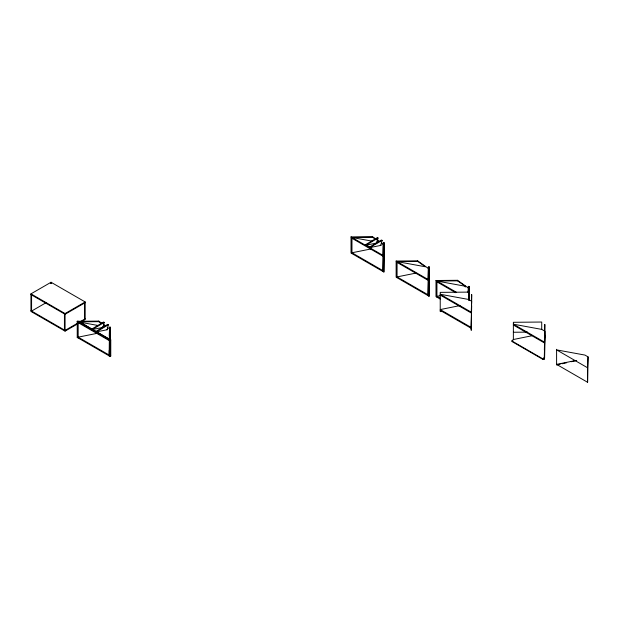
<?xml version="1.0" encoding="UTF-8"?>
<svg xmlns="http://www.w3.org/2000/svg" width="619" height="619" viewBox="0 0 619 619"><rect width="100%" height="100%" fill="white"/><g stroke="black" fill="none" stroke-linecap="round" stroke-linejoin="round"><path stroke-width="0.93" d="M109.184 355.105L109.161 355.871L109.509 327.196L110.461 327.211L110.089 356.405L77.236 337.44L77.236 321.307L78.551 321.292M110.762 356.018L110.128 355.654L110.089 356.405L110.762 356.018L110.762 339.893L110.128 339.522L110.089 340.28L77.22 321.3M110.484 340.481L110.461 327.211M469.241 300.548L469.225 286.404L468.281 286.388L468.119 292.176M109.161 355.871L109.261 350.308M383.277 255.485L382.96 270.673L351.963 252.776L370.866 248.962M428.363 280.562L428.062 294.806L397.065 276.91L415.968 273.095M471.678 305.647L471.221 328.287L440.225 310.398M544.565 358.022L544.821 335.575L544.565 358.022L543.056 359.469L512.06 341.572L511.851 340.953L513.368 339.514L532.27 335.691M587.593 382.279L588.05 356.869L584.947 355.082L556.597 349.882L587.593 367.779L587.593 382.279L556.597 364.382L575.5 360.567M382.96 271.486L383.308 242.818L384.26 242.826L383.888 272.027L351.027 253.055L351.027 236.922L372.561 236.721L379.385 241.472M383.888 272.027L384.26 242.826M428.062 295.619L428.41 266.944L429.362 266.959L428.998 296.153L429.362 266.959M468.862 299.472L469.225 286.404M544.356 350.153L544.821 333.788M109.161 339.738L109.184 338.98L79.487 321.834L91.674 329.122L103.574 322.004L104.24 322.391L103.017 327.397L92.347 329.509L104.24 322.391M109.315 336.102L109.509 327.196M382.96 255.361L383.308 242.818M428.062 279.486L428.41 266.944M468.196 292.57L468.274 290.752M544.821 331.993L544.356 342.903L513.368 325.006M587.593 367.779L588.05 356.869M108.348 324.758L96.456 331.885L107.126 329.765L108.348 324.758L107.675 324.371L95.783 331.498M378.039 238.006L376.816 243.012L366.146 245.132L365.473 244.745L377.373 237.619L378.039 238.006L366.146 245.132M380.925 245.387L382.147 240.381L381.474 239.994L369.582 247.113L370.247 247.499L380.925 245.387L380.252 245M543.056 359.469L542.848 358.85L544.356 357.403M77.932 323.706L65.065 331.142L30.95 311.442L30.95 293.863L51.052 282.256L85.174 301.948L85.174 319.528L81.956 321.385M50.425 283.34L51.687 283.34M46.054 302.722L31.577 311.078L31.577 294.946M30.95 293.863L65.065 313.554L85.174 301.948M85.174 302.676L65.065 314.282L30.95 294.582M77.932 322.986L65.065 330.414L30.95 310.715M80.346 321.594L85.174 318.808M77.236 337.44L77.901 337.053M110.089 340.28L110.762 339.893M365.473 244.49L370.247 247.244L382.147 240.381M560.257 364.158L556.597 364.97L556.597 349.302M562.083 363.748L566.656 362.734M571.229 361.713L576.722 360.49M97.067 333.347L78.164 337.162L109.161 355.058M440.713 295.588L436.929 296.354L440.194 298.234M460.072 305.569L440.225 309.577L471.221 327.474M365.473 244.745L368.143 244.211M369.582 247.113L372.251 246.586M351.963 253.589L351.963 237.464L372.576 237.27L375.671 239.429M429.013 296.168L396.137 277.18L396.137 261.056L417.663 260.854L428.518 268.576M397.065 261.589L417.678 261.404L425.423 266.789L397.065 261.589L397.065 277.722M440.194 299.047L436 296.625L436 280.5L457.526 280.299L468.382 288.021M436.929 297.166L436.929 281.034L457.542 280.848L465.287 286.233L465.287 287.046M443.057 311.535L440.225 311.566L440.225 292.369L468.575 292.106L468.575 300.277M77.236 321.307L98.761 321.106L101.795 323.219M78.164 337.974L78.164 321.841L98.777 321.656L101.098 323.273M513.368 332.256L527.543 332.124M351.963 237.464L371.81 241.101M376.538 241.967L378.426 242.315M436.929 281.034L465.287 286.233M442.113 295.425L440.225 295.077L471.221 312.974L471.678 301.252L468.575 299.457L440.225 294.265L471.221 312.162M78.164 321.841L98.011 325.486M102.739 326.352L104.626 326.693M381.087 243.105L383.416 244.451M435.985 280.492L456.505 292.338M436.929 281.854L455.692 292.679M396.121 261.048L428.998 280.028M397.065 262.41L428.062 280.299M351.012 236.915L383.888 255.895M351.963 238.276L382.96 256.173M511.851 340.953L542.848 358.85M107.296 327.49L109.617 328.828M106.453 329.378L107.126 329.765M92.347 329.509L108.379 338.771M78.164 322.661L109.161 340.551M377.219 240.505L378.766 241.58M103.311 324.271L105.586 325.857M103.419 324.882L105.741 326.499M457.526 280.299L457.542 280.848M417.663 260.854L417.678 261.404M372.561 236.721L372.576 237.27M98.761 321.106L98.777 321.656M541.718 329.3L541.718 322.035L513.368 322.298L513.368 339.839M84.54 303.039L84.54 319.164M65.065 313.554L65.065 331.142M64.438 313.918L64.438 330.051M51.052 282.256L51.052 282.976M471.678 294.621L471.221 330.182L471.678 294.621M544.821 324.549L544.356 359.144L544.821 324.549M544.821 331.18L544.356 342.09L513.368 324.194L541.718 329.393L544.821 331.18"/></g></svg>
